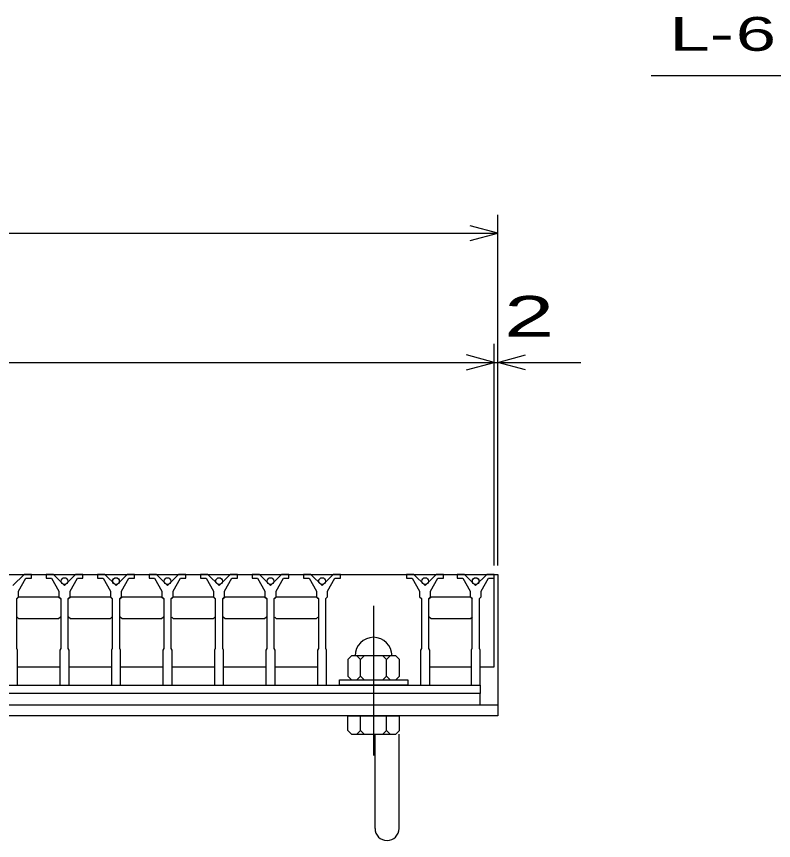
# Model space of a CAD drawing. Units: millimetres, scale not verified. Extents: x -1820 to 1731, y -1282 to 1054.
# Drawn here: x -610.7 to -200.7, y -741.1 to -294.6 of the extents above; entities that cross this region are included whole.
import ezdxf
from ezdxf.enums import TextEntityAlignment as Align

# ---------------------------------------------------------------- set-up
doc = ezdxf.new("R2010")
doc.units = ezdxf.units.MM
doc.header["$LTSCALE"] = 10
doc.linetypes.add('CHAIN', pattern=[18.5, 12, -1.5, 3.5, -1.5])
for name, color, linetype, lineweight in [('16', 3, 'Continuous', 25), ('19', 6, 'Continuous', 25), ('22', 2, 'Continuous', 25)]:
    doc.layers.add(name, color=color, linetype=linetype, lineweight=lineweight)
doc.styles.add('ベクトル', font='')
doc.styles.get('ベクトル').set_extended_font_data('ベクトル')

msp = doc.modelspace()

# ---------------------------------------------------------------- linework, layer by layer
at = {"layer": '16'}
for p, q in [((-1348, -597), (-352, -597)), ((-606.6, -597), (-612.6, -603)), ((-602.6, -597), (-606.6, -597)), ((-602.6, -599), (-602.6, -597)), ((-594.7, -597), (-594.7, -599)), ((-590.7, -597), (-594.7, -597)), ((-584.7, -603), (-590.7, -597)), ((-578.7, -597), (-584.7, -603)), ((-574.7, -597), (-578.7, -597)), ((-574.7, -599), (-574.7, -597)), ((-566.8, -597), (-566.8, -599)), ((-562.8, -597), (-566.8, -597)), ((-556.8, -603), (-562.8, -597)), ((-550.8, -597), (-556.8, -603)), ((-546.8, -597), (-550.8, -597)), ((-546.8, -599), (-546.8, -597)), ((-538.9, -597), (-538.9, -599)), ((-534.9, -597), (-538.9, -597)), ((-528.9, -603), (-534.9, -597)), ((-522.9, -597), (-528.9, -603)), ((-518.9, -597), (-522.9, -597)), ((-518.9, -599), (-518.9, -597)), ((-511, -597), (-511, -599)), ((-507, -597), (-511, -597)), ((-501, -603), (-507, -597)), ((-495, -597), (-501, -603)), ((-491, -597), (-495, -597)), ((-491, -599), (-491, -597)), ((-483.1, -597), (-483.1, -599)), ((-479.1, -597), (-483.1, -597)), ((-473.1, -603), (-479.1, -597)), ((-467.1, -597), (-473.1, -603)), ((-463.1, -597), (-467.1, -597)), ((-463.1, -599), (-463.1, -597)), ((-455.2, -597), (-455.2, -599)), ((-451.2, -597), (-455.2, -597)), ((-445.2, -603), (-451.2, -597)), ((-439.2, -597), (-445.2, -603)), ((-435.2, -597), (-439.2, -597)), ((-435.2, -599), (-435.2, -597)), ((-399.4, -597), (-399.4, -599)), ((-395.4, -597), (-399.4, -597)), ((-389.4, -603), (-395.4, -597)), ((-383.4, -597), (-389.4, -603)), ((-379.4, -597), (-383.4, -597)), ((-379.4, -599), (-379.4, -597)), ((-372, -597), (-372, -599)), ((-368, -597), (-372, -597)), ((-362, -603), (-368, -597)), ((-356, -597), (-362, -603)), ((-352, -597), (-356, -597)), ((-352, -599), (-352, -597)), ((-352, -647), (-352, -597)), ((-609.6, -606), (-605.6, -599)), ((-605.6, -599), (-602.6, -599)), ((-594.7, -599), (-591.7, -599)), ((-591.7, -599), (-587.7, -606)), ((-581.7, -606), (-577.7, -599)), ((-577.7, -599), (-574.7, -599)), ((-566.8, -599), (-563.8, -599)), ((-563.8, -599), (-559.8, -606)), ((-553.8, -606), (-549.8, -599)), ((-549.8, -599), (-546.8, -599)), ((-538.9, -599), (-535.9, -599)), ((-535.9, -599), (-531.9, -606)), ((-525.9, -606), (-521.9, -599)), ((-521.9, -599), (-518.9, -599)), ((-511, -599), (-508, -599)), ((-508, -599), (-504, -606)), ((-498, -606), (-494, -599)), ((-494, -599), (-491, -599)), ((-483.1, -599), (-480.1, -599)), ((-480.1, -599), (-476.1, -606)), ((-470.1, -606), (-466.1, -599)), ((-466.1, -599), (-463.1, -599)), ((-455.2, -599), (-452.2, -599)), ((-452.2, -599), (-448.2, -606)), ((-442.2, -606), (-438.2, -599)), ((-438.2, -599), (-435.2, -599)), ((-399.4, -599), (-396.4, -599)), ((-396.4, -599), (-392.4, -606)), ((-386.4, -606), (-382.4, -599)), ((-382.4, -599), (-379.4, -599)), ((-372, -599), (-369, -599)), ((-369, -599), (-365, -606)), ((-359, -606), (-355, -599)), ((-355, -599), (-352, -599)), ((-609.6, -609), (-609.6, -606)), ((-587.7, -606), (-587.7, -609)), ((-581.7, -609), (-581.7, -606)), ((-559.8, -606), (-559.8, -609)), ((-553.8, -609), (-553.8, -606)), ((-531.9, -606), (-531.9, -609)), ((-525.9, -609), (-525.9, -606)), ((-504, -606), (-504, -609)), ((-498, -609), (-498, -606)), ((-476.1, -606), (-476.1, -609)), ((-470.1, -609), (-470.1, -606)), ((-448.2, -606), (-448.2, -609)), ((-442.2, -609), (-442.2, -606)), ((-392.4, -606), (-392.4, -609)), ((-386.4, -609), (-386.4, -606)), ((-365, -606), (-365, -609)), ((-359, -609), (-359, -606)), ((-610.6, -610), (-609.6, -609)), ((-610.6, -637), (-610.6, -610)), ((-610.35, -610), (-609.35, -609)), ((-609.35, -609), (-587.95, -609)), ((-587.95, -609), (-586.95, -610)), ((-587.7, -609), (-586.7, -610)), ((-586.7, -610), (-586.7, -637)), ((-582.7, -610), (-581.7, -609)), ((-582.7, -637), (-582.7, -610)), ((-582.45, -610), (-581.45, -609)), ((-581.45, -609), (-560.05, -609)), ((-560.05, -609), (-559.05, -610)), ((-559.8, -609), (-558.8, -610)), ((-558.8, -610), (-558.8, -637)), ((-554.8, -610), (-553.8, -609)), ((-554.8, -637), (-554.8, -610)), ((-554.55, -610), (-553.55, -609)), ((-553.55, -609), (-532.15, -609)), ((-532.15, -609), (-531.15, -610)), ((-531.9, -609), (-530.9, -610)), ((-530.9, -610), (-530.9, -637)), ((-526.9, -610), (-525.9, -609)), ((-526.9, -637), (-526.9, -610)), ((-526.65, -610), (-525.65, -609)), ((-525.65, -609), (-504.25, -609)), ((-504.25, -609), (-503.25, -610)), ((-504, -609), (-503, -610)), ((-503, -610), (-503, -637)), ((-499, -610), (-498, -609)), ((-499, -637), (-499, -610)), ((-498.75, -610), (-497.75, -609)), ((-497.75, -609), (-476.35, -609)), ((-476.35, -609), (-475.35, -610)), ((-476.1, -609), (-475.1, -610)), ((-475.1, -610), (-475.1, -637)), ((-471.1, -610), (-470.1, -609)), ((-471.1, -637), (-471.1, -610)), ((-470.85, -610), (-469.85, -609)), ((-469.85, -609), (-448.45, -609)), ((-448.45, -609), (-447.45, -610)), ((-448.2, -609), (-447.2, -610)), ((-447.2, -610), (-447.2, -637)), ((-443.2, -610), (-442.2, -609)), ((-443.2, -637), (-443.2, -610)), ((-392.4, -609), (-391.4, -610)), ((-391.4, -610), (-391.4, -637)), ((-387.4, -610), (-386.4, -609)), ((-387.4, -637), (-387.4, -610)), ((-387.15, -610), (-386.15, -609)), ((-386.15, -609), (-364.75, -609)), ((-365, -609), (-364, -610)), ((-364.75, -609), (-363.75, -610)), ((-364, -610), (-364, -637)), ((-360, -610), (-359, -609)), ((-360, -637), (-360, -610)), ((-609.35, -621), (-610.35, -620)), ((-586.95, -620), (-587.95, -621)), ((-581.45, -621), (-582.45, -620)), ((-559.05, -620), (-560.05, -621)), ((-553.55, -621), (-554.55, -620)), ((-531.15, -620), (-532.15, -621)), ((-525.65, -621), (-526.65, -620)), ((-503.25, -620), (-504.25, -621)), ((-497.75, -621), (-498.75, -620)), ((-475.35, -620), (-476.35, -621)), ((-469.85, -621), (-470.85, -620)), ((-447.45, -620), (-448.45, -621)), ((-386.15, -621), (-387.15, -620)), ((-363.75, -620), (-364.75, -621)), ((-587.95, -621), (-609.35, -621)), ((-560.05, -621), (-581.45, -621)), ((-532.15, -621), (-553.55, -621)), ((-504.25, -621), (-525.65, -621)), ((-476.35, -621), (-497.75, -621)), ((-448.45, -621), (-469.85, -621)), ((-364.75, -621), (-386.15, -621)), ((-610.1, -638), (-610.6, -637)), ((-610.1, -657), (-610.1, -638)), ((-586.7, -637), (-587.2, -638)), ((-587.2, -638), (-587.2, -657)), ((-582.2, -638), (-582.7, -637)), ((-582.2, -657), (-582.2, -638)), ((-558.8, -637), (-559.3, -638)), ((-559.3, -638), (-559.3, -657)), ((-554.3, -638), (-554.8, -637)), ((-554.3, -657), (-554.3, -638)), ((-530.9, -637), (-531.4, -638)), ((-531.4, -638), (-531.4, -657)), ((-526.4, -638), (-526.9, -637)), ((-526.4, -657), (-526.4, -638)), ((-503, -637), (-503.5, -638)), ((-503.5, -638), (-503.5, -657)), ((-498.5, -638), (-499, -637)), ((-498.5, -657), (-498.5, -638)), ((-475.1, -637), (-475.6, -638)), ((-475.6, -638), (-475.6, -657)), ((-470.6, -638), (-471.1, -637)), ((-470.6, -657), (-470.6, -638)), ((-447.2, -637), (-447.7, -638)), ((-447.7, -638), (-447.7, -657)), ((-442.7, -638), (-443.2, -637)), ((-442.7, -657), (-442.7, -638)), ((-391.4, -637), (-391.9, -638)), ((-391.9, -638), (-391.9, -657)), ((-386.9, -638), (-387.4, -637)), ((-386.9, -657), (-386.9, -638)), ((-364, -637), (-364.5, -638)), ((-364.5, -638), (-364.5, -657)), ((-359.5, -638), (-360, -637)), ((-359.5, -657), (-359.5, -638)), ((-429.3, -641), (-431.3, -643)), ((-431.3, -643), (-431.3, -652)), ((-405.3, -641), (-429.3, -641)), ((-424.3, -643), (-426.3, -641)), ((-422.3, -641), (-424.3, -643)), ((-424.3, -652), (-424.3, -643)), ((-410.3, -643), (-412.3, -641)), ((-408.3, -641), (-410.3, -643)), ((-410.3, -652), (-410.3, -643)), ((-403.3, -643), (-405.3, -641)), ((-403.3, -652), (-403.3, -643)), ((-610.1, -647), (-587.2, -647)), ((-582.2, -647), (-559.3, -647)), ((-554.3, -647), (-531.4, -647)), ((-526.4, -647), (-503.5, -647)), ((-498.5, -647), (-475.6, -647)), ((-470.6, -647), (-447.7, -647)), ((-386.9, -647), (-364.5, -647)), ((-359.5, -647), (-352, -647)), ((-435.8, -657), (-435.8, -654)), ((-435.8, -654), (-398.8, -654)), ((-431.3, -652), (-429.3, -654)), ((-426.3, -654), (-424.3, -652)), ((-424.3, -652), (-422.3, -654)), ((-412.3, -654), (-410.3, -652)), ((-410.3, -652), (-408.3, -654)), ((-405.3, -654), (-403.3, -652)), ((-398.8, -654), (-398.8, -657)), ((-1340.5, -657), (-359.5, -657)), ((-615.1, -657), (-610.1, -657)), ((-587.2, -657), (-582.2, -657)), ((-559.3, -657), (-554.3, -657)), ((-531.4, -657), (-526.4, -657)), ((-503.5, -657), (-498.5, -657)), ((-475.6, -657), (-470.6, -657)), ((-447.7, -657), (-442.7, -657)), ((-398.8, -657), (-435.8, -657)), ((-391.9, -657), (-386.9, -657)), ((-364.5, -657), (-359.5, -657)), ((-359.5, -657), (-359.5, -661.5)), ((-359.5, -661.5), (-1340.5, -661.5)), ((-359.5, -667.5), (-359.5, -661.5)), ((-1340.5, -667.5), (-359.5, -667.5))]:
    msp.add_line(p, q, dxfattribs=at)
at = {"layer": '16', "linetype": 'CHAIN'}
msp.add_line((-417.3, -614), (-417.3, -695), dxfattribs=at)
at = {"layer": '16'}
for centre in [(-584.7, -600.5), (-556.8, -600.5), (-528.9, -600.5), (-501, -600.5), (-473.1, -600.5), (-445.2, -600.5), (-389.4, -600.5), (-362, -600.5)]:
    msp.add_circle(centre, 1.8, dxfattribs=at)
msp.add_arc((-417.3, -641), 10, 0, 180, dxfattribs=at)
at = {"layer": '19'}
for p, q in [((-352, -597), (-350, -597)), ((-350, -597), (-350, -667.5)), ((-1350, -667.5), (-350, -667.5)), ((-350, -667.5), (-350, -673.5)), ((-350, -673.5), (-1350, -673.5)), ((-431.3, -681.5), (-431.3, -673.5)), ((-431.3, -673.5), (-403.3, -673.5)), ((-424.3, -681.5), (-424.3, -673.5)), ((-410.3, -681.5), (-410.3, -673.5)), ((-403.3, -681.5), (-403.3, -673.5)), ((-431.3, -681.5), (-429.3, -683.5)), ((-424.3, -681.5), (-426.3, -683.5)), ((-422.3, -683.5), (-424.3, -681.5)), ((-410.3, -681.5), (-412.3, -683.5)), ((-408.3, -683.5), (-410.3, -681.5)), ((-405.3, -683.5), (-403.3, -681.5)), ((-429.3, -683.5), (-405.3, -683.5)), ((-416.5, -734.61), (-416.5, -683.5)), ((-403.5, -734.61), (-403.5, -683.5))]:
    msp.add_line(p, q, dxfattribs=at)
msp.add_arc((-410, -734.61), 6.5, 180, 0, dxfattribs=at)
at = {"layer": '22', "color": 4}
for p, q in [((-267, -326.5), (-67, -326.5)), ((-350, -592), (-350, -402)), ((-350, -412), (-365, -408)), ((-1350, -412), (-350, -412)), ((-365, -416), (-350, -412)), ((-352, -592), (-352, -472)), ((-350, -592), (-350, -472)), ((-1348, -482), (-352, -482)), ((-352, -482), (-367, -478)), ((-367, -486), (-352, -482)), ((-352, -482), (-350, -482)), ((-350, -482), (-335, -478)), ((-335, -486), (-350, -482)), ((-350, -482), (-305, -482))]:
    msp.add_line(p, q, dxfattribs=at)

# ---------------------------------------------------------------- texts
at = {"layer": '22', "style": 'ベクトル'}
for s, height, width, p in [(' 6 ', 18.33, 1.6, (-232, -304)), ('L-', 18.33, 1.6, (-257, -304)), (' 2 ', 21.99, 1.65, (-360, -457))]:
    msp.add_text(s, height=height, dxfattribs=dict(at, width=width)).set_placement(p, align=Align.MIDDLE_LEFT)

doc.saveas('drawing.dxf')
